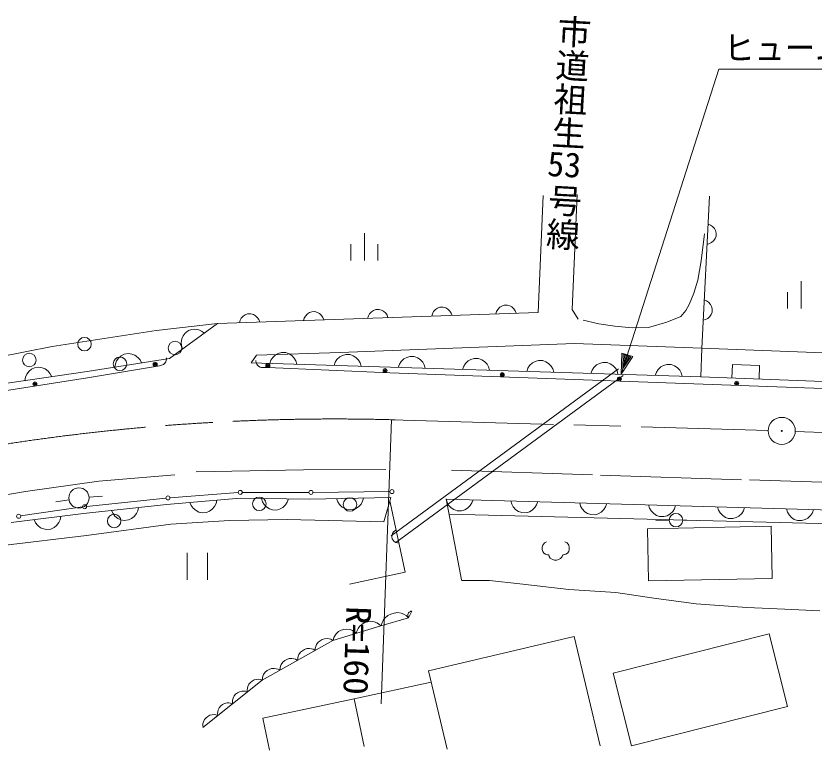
# Model space of a CAD drawing. Units: millimetres, scale not verified. Extents: x 40000 to 680000, y 20000 to 380000.
# Drawn here: x 112546 to 171618, y 257189 to 311478 of the extents above; entities that cross this region are included whole.
import ezdxf
from ezdxf.enums import TextEntityAlignment as Align

# ---------------------------------------------------------------- set-up
doc = ezdxf.new("R2010")
doc.units = ezdxf.units.MM
doc.header["$LTSCALE"] = 1000
doc.linetypes.add('CHAIN', pattern=[18.5, 12, -1.5, 3.5, -1.5])
for name, color, linetype, lineweight in [('M-BGD', 7, 'Continuous', 13), ('M-BMK', 2, 'CHAIN', 13), ('M-BMK-SRVR', 3, 'Continuous', 13), ('M-STR-HTXT', 7, 'Continuous', 13), ('M-STR-STRC', 7, 'Continuous', 13)]:
    doc.layers.add(name, color=color, linetype=linetype, lineweight=lineweight)
doc.layers.add('M-BMK-HTXT', color=7, linetype='Continuous')
doc.styles.add('@ＭＳ ゴシック', font='')
doc.styles.add('ＭＳ ゴシック', font='')
doc.styles.get('@ＭＳ ゴシック').set_extended_font_data('@MS Gothic')
doc.styles.get('ＭＳ ゴシック').set_extended_font_data('MS Gothic')

msp = doc.modelspace()

# ---------------------------------------------------------------- linework, layer by layer
at = {"layer": 'M-BGD'}
for p, q in [((151190, 289550), (151577, 298208)), ((154093, 298273), (153706, 289759)), ((163303, 286920), (163884, 298144)), ((163954, 296018), (163777, 296087)), ((164099, 295920), (163954, 296018)), ((138341, 295403), (138341, 293403)), ((164241, 295762), (164099, 295920)), ((164323, 295608), (164241, 295762)), ((164374, 295425), (164323, 295608)), ((164362, 295185), (164374, 295425)), ((164037, 294722), (164195, 294864)), ((164195, 294864), (164292, 295009)), ((164292, 295009), (164362, 295185)), ((137341, 294603), (137341, 293403)), ((139341, 294603), (139341, 293403)), ((163700, 294589), (163883, 294639)), ((163883, 294639), (164037, 294722)), ((170656, 291855), (170656, 289855)), ((169656, 291055), (169656, 289855)), ((148676, 290094), (148498, 290028)), ((148916, 290102), (148676, 290094)), ((149098, 290048), (148916, 290102)), ((149251, 289964), (149098, 290048)), ((163664, 290406), (163487, 290475)), ((163809, 290308), (163664, 290406)), ((163951, 290151), (163809, 290308)), ((164033, 289996), (163951, 290151)), ((151190, 289550), (127463, 288732)), ((134262, 289537), (134115, 289442)), ((134440, 289603), (134262, 289537)), ((134679, 289611), (134440, 289603)), ((134861, 289558), (134679, 289611)), ((135014, 289473), (134861, 289558)), ((135169, 289328), (135014, 289473)), ((138860, 289605), (138716, 289450)), ((139007, 289701), (138860, 289605)), ((139185, 289767), (139007, 289701)), ((139425, 289775), (139185, 289767)), ((139607, 289721), (139425, 289775)), ((139760, 289636), (139607, 289721)), ((139915, 289492), (139760, 289636)), ((140010, 289345), (139915, 289492)), ((143376, 289461), (143323, 289279)), ((143461, 289614), (143376, 289461)), ((143606, 289769), (143461, 289614)), ((143753, 289864), (143606, 289769)), ((143931, 289930), (143753, 289864)), ((144170, 289939), (143931, 289930)), ((144352, 289885), (144170, 289939)), ((144505, 289800), (144352, 289885)), ((144660, 289655), (144505, 289800)), ((144756, 289508), (144660, 289655)), ((144822, 289331), (144756, 289508)), ((148122, 289625), (148068, 289443)), ((148207, 289778), (148122, 289625)), ((148351, 289933), (148207, 289778)), ((148498, 290028), (148351, 289933)), ((149406, 289819), (149251, 289964)), ((149501, 289672), (149406, 289819)), ((149567, 289494), (149501, 289672)), ((153706, 289759), (154157, 289049)), ((164002, 289397), (164071, 289574)), ((164084, 289814), (164033, 289996)), ((164071, 289574), (164084, 289814)), ((129140, 288970), (129086, 288788)), ((129225, 289123), (129140, 288970)), ((129369, 289278), (129225, 289123)), ((129516, 289373), (129369, 289278)), ((129694, 289440), (129516, 289373)), ((129934, 289448), (129694, 289440)), ((130116, 289394), (129934, 289448)), ((130269, 289309), (130116, 289394)), ((130424, 289165), (130269, 289309)), ((130519, 289018), (130424, 289165)), ((130585, 288840), (130519, 289018)), ((133885, 289134), (133832, 288952)), ((133970, 289287), (133885, 289134)), ((134115, 289442), (133970, 289287)), ((135265, 289181), (135169, 289328)), ((135331, 289003), (135265, 289181)), ((138631, 289297), (138577, 289115)), ((138716, 289450), (138631, 289297)), ((140076, 289167), (140010, 289345)), ((163410, 288977), (163592, 289028)), ((163592, 289028), (163747, 289110)), ((163747, 289110), (163904, 289252)), ((163904, 289252), (164002, 289397)), ((122922, 288216), (127463, 288732)), ((127463, 288732), (123903, 286152)), ((125561, 288292), (125319, 288216)), ((125793, 288313), (125561, 288292)), ((126072, 288268), (125793, 288313)), ((115234, 287029), (122922, 288216)), ((124913, 287823), (124821, 287608)), ((125060, 288029), (124913, 287823)), ((125319, 288216), (125060, 288029)), ((126287, 288176), (126072, 288268)), ((126493, 288029), (126287, 288176)), ((124821, 287608), (124777, 287329)), ((124777, 287329), (124797, 287097)), ((124797, 287097), (124873, 286855)), ((136535, 286598), (153886, 287243)), ((153886, 287243), (163303, 286920)), ((108164, 285636), (115234, 287029)), ((120883, 286517), (120567, 286466)), ((121132, 286476), (120883, 286517)), ((130343, 286404), (136535, 286598)), ((131957, 286522), (131754, 286409)), ((132200, 286595), (131957, 286522)), ((132519, 286585), (132200, 286595)), ((132757, 286497), (132519, 286585)), ((163303, 286920), (163239, 284792)), ((163239, 284792), (163303, 286920)), ((163303, 286920), (176526, 286404)), ((123903, 286152), (117814, 285172)), ((119998, 285969), (119912, 285753)), ((120164, 286198), (119998, 285969)), ((120342, 286349), (120164, 286198)), ((120567, 286466), (120342, 286349)), ((121349, 286389), (121132, 286476)), ((121578, 286224), (121349, 286389)), ((121728, 286045), (121578, 286224)), ((121845, 285821), (121728, 286045)), ((123673, 286003), (123631, 285895)), ((123693, 286128), (123673, 286003)), ((123680, 286207), (123693, 286128)), ((129956, 285824), (130343, 286404)), ((130302, 285950), (130305, 286010)), ((130318, 285849), (130302, 285950)), ((131421, 286019), (131334, 285781)), ((131547, 286215), (131421, 286019)), ((131754, 286409), (131547, 286215)), ((132953, 286371), (132757, 286497)), ((133147, 286165), (132953, 286371)), ((133260, 285962), (133147, 286165)), ((133333, 285719), (133260, 285962)), ((136302, 286067), (136176, 285871)), ((136508, 286261), (136302, 286067)), ((136712, 286375), (136508, 286261)), ((136954, 286447), (136712, 286375)), ((137274, 286437), (136954, 286447)), ((137511, 286350), (137274, 286437)), ((137708, 286224), (137511, 286350)), ((137901, 286018), (137708, 286224)), ((138015, 285814), (137901, 286018)), ((141057, 285920), (140931, 285724)), ((141263, 286114), (141057, 285920)), ((141466, 286227), (141263, 286114)), ((141709, 286300), (141466, 286227)), ((142029, 286290), (141709, 286300)), ((142266, 286203), (142029, 286290)), ((142462, 286076), (142266, 286203)), ((142656, 285870), (142462, 286076)), ((146018, 285966), (145811, 285773)), ((146221, 286080), (146018, 285966)), ((146463, 286152), (146221, 286080)), ((146783, 286143), (146463, 286152)), ((147021, 286055), (146783, 286143)), ((147217, 285929), (147021, 286055)), ((147411, 285723), (147217, 285929)), ((150976, 285933), (150772, 285819)), ((151218, 286005), (150976, 285933)), ((151538, 285995), (151218, 286005)), ((151775, 285908), (151538, 285995)), ((151972, 285782), (151775, 285908)), ((113698, 285352), (113517, 285205)), ((113924, 285465), (113698, 285352)), ((114241, 285510), (113924, 285465)), ((114490, 285465), (114241, 285510)), ((114705, 285374), (114490, 285465)), ((114931, 285205), (114705, 285374)), ((122874, 285566), (117843, 284727)), ((119912, 285753), (119871, 285503)), ((123170, 285615), (122874, 285566)), ((123328, 285642), (123170, 285615)), ((123460, 285704), (123328, 285642)), ((123548, 285780), (123460, 285704)), ((123631, 285895), (123548, 285780)), ((163239, 284792), (129956, 285824)), ((130373, 285727), (130318, 285849)), ((130429, 285644), (130373, 285727)), ((130507, 285581), (130429, 285644)), ((130624, 285516), (130507, 285581)), ((130723, 285491), (130624, 285516)), ((130883, 285485), (130723, 285491)), ((131183, 285472), (130883, 285485)), ((140213, 285085), (131183, 285472)), ((136176, 285871), (136089, 285634)), ((138088, 285572), (138015, 285814)), ((140311, 273025), (157134, 285381)), ((140931, 285724), (140843, 285486)), ((142770, 285667), (142656, 285870)), ((142842, 285424), (142770, 285667)), ((145685, 285576), (145598, 285339)), ((145811, 285773), (145685, 285576)), ((147524, 285519), (147411, 285723)), ((147597, 285277), (147524, 285519)), ((150440, 285429), (150353, 285192)), ((150566, 285625), (150440, 285429)), ((150772, 285819), (150566, 285625)), ((152165, 285576), (151972, 285782)), ((152279, 285372), (152165, 285576)), ((152352, 285130), (152279, 285372)), ((155321, 285478), (155195, 285281)), ((155527, 285671), (155321, 285478)), ((155730, 285785), (155527, 285671)), ((155973, 285858), (155730, 285785)), ((156293, 285848), (155973, 285858)), ((156530, 285760), (156293, 285848)), ((156726, 285634), (156530, 285760)), ((156920, 285428), (156726, 285634)), ((157034, 285224), (156920, 285428)), ((160075, 285330), (159949, 285134)), ((160281, 285524), (160075, 285330)), ((160485, 285638), (160281, 285524)), ((160727, 285710), (160485, 285638)), ((161047, 285700), (160727, 285710)), ((161285, 285613), (161047, 285700)), ((161481, 285487), (161285, 285613)), ((161675, 285281), (161481, 285487)), ((165584, 285701), (165545, 284702)), ((167583, 285623), (165584, 285701)), ((167544, 284624), (167583, 285623)), ((117843, 284727), (110555, 283566)), ((117814, 285172), (110589, 284140)), ((113257, 284763), (113212, 284514)), ((113347, 284978), (113257, 284763)), ((113517, 285205), (113347, 284978)), ((115078, 285023), (114931, 285205)), ((115192, 284797), (115078, 285023)), ((226622, 281989), (140213, 285085)), ((140667, 272541), (157489, 284898)), ((155195, 285281), (155107, 285044)), ((157106, 284982), (157034, 285224)), ((159949, 285134), (159862, 284897)), ((161788, 285077), (161675, 285281)), ((161861, 284835), (161788, 285077)), ((176461, 284276), (163239, 284792)), ((117959, 275888), (118957, 275963)), ((123945, 275843), (128996, 276231)), ((129295, 276243), (134227, 276243)), ((134527, 276244), (140224, 276300)), ((116472, 275704), (115487, 275534)), ((117549, 274682), (123687, 275357)), ((117772, 275200), (123647, 275816)), ((123687, 275357), (129150, 275808)), ((125422, 275500), (125521, 275268)), ((127252, 275210), (127355, 275419)), ((127355, 275419), (127415, 275665)), ((129150, 275808), (134275, 275752)), ((130712, 275791), (130790, 275550)), ((130790, 275550), (130908, 275349)), ((130908, 275349), (131105, 275146)), ((132305, 275133), (132507, 275331)), ((132507, 275331), (132630, 275530)), ((132630, 275530), (132712, 275769)), ((134275, 275752), (140284, 275864)), ((136280, 275789), (136364, 275551)), ((136364, 275551), (136488, 275353)), ((136488, 275353), (136691, 275157)), ((137891, 275179), (138087, 275383)), ((138087, 275383), (138204, 275585)), ((138204, 275585), (138279, 275827)), ((140284, 275864), (139777, 274062)), ((140227, 275611), (141361, 270344)), ((144379, 275777), (145522, 269764)), ((144382, 275754), (208852, 273893)), ((144382, 275754), (144455, 275512)), ((144455, 275512), (144569, 275308)), ((144569, 275308), (144764, 275103)), ((146169, 275262), (146294, 275459)), ((146294, 275459), (146381, 275696)), ((149167, 275616), (149240, 275374)), ((149240, 275374), (149355, 275170)), ((150954, 275124), (151080, 275320)), ((151080, 275320), (151167, 275558)), ((154270, 275468), (154343, 275226)), ((156183, 275173), (156270, 275411)), ((159373, 275321), (159447, 275079)), ((112892, 274501), (117475, 275163)), ((119624, 274910), (119730, 274680)), ((121461, 274670), (121559, 274882)), ((121559, 274882), (121612, 275129)), ((125521, 275268), (125657, 275078)), ((125657, 275078), (125873, 274895)), ((125873, 274895), (126082, 274792)), ((126082, 274792), (126328, 274732)), ((126328, 274732), (126647, 274759)), ((126647, 274759), (126880, 274858)), ((126880, 274858), (127069, 274994)), ((127069, 274994), (127252, 275210)), ((131105, 275146), (131304, 275024)), ((131304, 275024), (131543, 274942)), ((131543, 274942), (131863, 274938)), ((131863, 274938), (132104, 275015)), ((132104, 275015), (132305, 275133)), ((136691, 275157), (136894, 275041)), ((136894, 275041), (137135, 274965)), ((137135, 274965), (137455, 274971)), ((137455, 274971), (137694, 275055)), ((137694, 275055), (137891, 275179)), ((144764, 275103), (144960, 274977)), ((144960, 274977), (145198, 274890)), ((145198, 274890), (145517, 274881)), ((145517, 274881), (145760, 274954)), ((145760, 274954), (145963, 275068)), ((145963, 275068), (146169, 275262)), ((149355, 275170), (149549, 274965)), ((149549, 274965), (149745, 274839)), ((149745, 274839), (149983, 274752)), ((149983, 274752), (150303, 274743)), ((150303, 274743), (150545, 274816)), ((150545, 274816), (150748, 274930)), ((150748, 274930), (150954, 275124)), ((154343, 275226), (154458, 275023)), ((154458, 275023), (154652, 274817)), ((154652, 274817), (154848, 274691)), ((154848, 274691), (155086, 274605)), ((155648, 274668), (155851, 274783)), ((155851, 274783), (156057, 274977)), ((156057, 274977), (156183, 275173)), ((159447, 275079), (159561, 274876)), ((159561, 274876), (159755, 274670)), ((160954, 274635), (161160, 274829)), ((161160, 274829), (161286, 275026)), ((161286, 275026), (161373, 275263)), ((164477, 275174), (164550, 274932)), ((164550, 274932), (164664, 274728)), ((164664, 274728), (164858, 274523)), ((166263, 274682), (166389, 274879)), ((166389, 274879), (166476, 275116)), ((169580, 275027), (169653, 274784)), ((169653, 274784), (169767, 274581)), ((171366, 274535), (171492, 274731)), ((171492, 274731), (171579, 274969)), ((112199, 274006), (117549, 274682)), ((113881, 274218), (113991, 273990)), ((115722, 274007), (115816, 274221)), ((115816, 274221), (115866, 274469)), ((119730, 274680), (119871, 274495)), ((119871, 274495), (120092, 274318)), ((120092, 274318), (120303, 274220)), ((120303, 274220), (120551, 274167)), ((120551, 274167), (120869, 274202)), ((120869, 274202), (121099, 274308)), ((121099, 274308), (121284, 274449)), ((121284, 274449), (121461, 274670)), ((128345, 274175), (124008, 273893)), ((132625, 274231), (128345, 274175)), ((139777, 274062), (132625, 274231)), ((185424, 273612), (144594, 274642)), ((155086, 274605), (155406, 274595)), ((155406, 274595), (155648, 274668)), ((159755, 274670), (159951, 274544)), ((160900, 274182), (159900, 274171)), ((159951, 274544), (160189, 274457)), ((160189, 274457), (160509, 274448)), ((160509, 274448), (160751, 274521)), ((160751, 274521), (160954, 274635)), ((161899, 274177), (162899, 274156)), ((164858, 274523), (165054, 274397)), ((165054, 274397), (165292, 274310)), ((165292, 274310), (165612, 274301)), ((165612, 274301), (165854, 274374)), ((165854, 274374), (166057, 274488)), ((166057, 274488), (166263, 274682)), ((169767, 274581), (169961, 274375)), ((169961, 274375), (170157, 274250)), ((170157, 274250), (170395, 274163)), ((170395, 274163), (170715, 274154)), ((170715, 274154), (170957, 274227)), ((170957, 274227), (171160, 274341)), ((171160, 274341), (171366, 274535)), ((113991, 273990), (114135, 273807)), ((114135, 273807), (114359, 273633)), ((114359, 273633), (114572, 273539)), ((114572, 273539), (114820, 273490)), ((114820, 273490), (115138, 273530)), ((115138, 273530), (115366, 273640)), ((115366, 273640), (115549, 273784)), ((115549, 273784), (115722, 274007)), ((124008, 273893), (117757, 273048)), ((159293, 273552), (168435, 273745)), ((159374, 269690), (159293, 273552)), ((168435, 273745), (168517, 269883)), ((117757, 273048), (111562, 272316)), ((140381, 273093), (140367, 272967)), ((140367, 272967), (140401, 272811)), ((140418, 273203), (140381, 273093)), ((140495, 273322), (140418, 273203)), ((140580, 273402), (140495, 273322)), ((140689, 273466), (140580, 273402)), ((140401, 272811), (140465, 272702)), ((140465, 272702), (140545, 272617)), ((140545, 272617), (140663, 272540)), ((140663, 272540), (140774, 272503)), ((140774, 272503), (140900, 272489)), ((151536, 272348), (151496, 272188)), ((151656, 272508), (151536, 272348)), ((151816, 272588), (151656, 272508)), ((153336, 272508), (153176, 272588)), ((153456, 272348), (153336, 272508)), ((153496, 272188), (153456, 272348)), ((125210, 271780), (125210, 269780)), ((126730, 269780), (126730, 271780)), ((151496, 272188), (151496, 272028)), ((151496, 272028), (151536, 271868)), ((151536, 271868), (151616, 271748)), ((151616, 271748), (151736, 271668)), ((153256, 271668), (153376, 271748)), ((153376, 271748), (153456, 271868)), ((153456, 271868), (153496, 272028)), ((153496, 272028), (153496, 272188)), ((151736, 271668), (151896, 271628)), ((151896, 271628), (151976, 271628)), ((151976, 271628), (152016, 271508)), ((152016, 271508), (152096, 271388)), ((152096, 271388), (152256, 271268)), ((152256, 271268), (152416, 271228)), ((152416, 271228), (152576, 271228)), ((152576, 271228), (152696, 271268)), ((152696, 271268), (152856, 271348)), ((152856, 271348), (152936, 271428)), ((152936, 271428), (152976, 271508)), ((152976, 271508), (153016, 271628)), ((153016, 271628), (153096, 271628)), ((153096, 271628), (153256, 271668)), ((141361, 270344), (137227, 269445)), ((147596, 269718), (145529, 269718)), ((149830, 269482), (147596, 269718)), ((153475, 269071), (149830, 269482)), ((168517, 269883), (159374, 269690)), ((156944, 268836), (153475, 269071)), ((159765, 268424), (156944, 268836)), ((162881, 268013), (159765, 268424)), ((166644, 267719), (162881, 268013)), ((169465, 267601), (166644, 267719)), ((172052, 267484), (169465, 267601)), ((140062, 267138), (139856, 266946)), ((140292, 267249), (140062, 267138)), ((140534, 267320), (140292, 267249)), ((140787, 267351), (140534, 267320)), ((141064, 267301), (140787, 267351)), ((141261, 267228), (141064, 267301)), ((141418, 267143), (141261, 267228)), ((141598, 266977), (141418, 267143)), ((141579, 267274), (141561, 267216)), ((141561, 267216), (141561, 267149)), ((141561, 267149), (141570, 267100)), ((141570, 267100), (141583, 267060)), ((141606, 267328), (141579, 267274)), ((141583, 267060), (141615, 267011)), ((141838, 267458), (141598, 266977)), ((141641, 267377), (141606, 267328)), ((141695, 267418), (141641, 267377)), ((141740, 267440), (141695, 267418)), ((141780, 267453), (141740, 267440)), ((141838, 267458), (141780, 267453)), ((138163, 266507), (137978, 266332)), ((138370, 266610), (138163, 266507)), ((138588, 266677), (138370, 266610)), ((138817, 266707), (138588, 266677)), ((139068, 266664), (138817, 266707)), ((139247, 266600), (139068, 266664)), ((139389, 266524), (139247, 266600)), ((139554, 266376), (139389, 266524)), ((141598, 266977), (139554, 266376)), ((139645, 266621), (139583, 266384)), ((139730, 266778), (139645, 266621)), ((139856, 266946), (139730, 266778)), ((139554, 266376), (136006, 265293)), ((136419, 265946), (136243, 265780)), ((136615, 266043), (136419, 265946)), ((136821, 266107), (136615, 266043)), ((137038, 266135), (136821, 266107)), ((137276, 266095), (137038, 266135)), ((137446, 266034), (137276, 266095)), ((137581, 265962), (137446, 266034)), ((137736, 265821), (137581, 265962)), ((137790, 266036), (137736, 265821)), ((137866, 266178), (137790, 266036)), ((137978, 266332), (137866, 266178)), ((136006, 265293), (130776, 262347)), ((135054, 265273), (134912, 265159)), ((135211, 265362), (135054, 265273)), ((135382, 265424), (135211, 265362)), ((135583, 265434), (135382, 265424)), ((135732, 265414), (135583, 265434)), ((135854, 265380), (135732, 265414)), ((136006, 265293), (135854, 265380)), ((136065, 265500), (136015, 265296)), ((136137, 265634), (136065, 265500)), ((136243, 265780), (136137, 265634)), ((143086, 263048), (153871, 265596)), ((153871, 265596), (155784, 257497)), ((156750, 262880), (168297, 265775)), ((168297, 265775), (169646, 260397)), ((134075, 264688), (133904, 264625)), ((134276, 264698), (134075, 264688)), ((134425, 264678), (134276, 264698)), ((134547, 264644), (134425, 264678)), ((134700, 264557), (134547, 264644)), ((134704, 264732), (134700, 264557)), ((134739, 264855), (134704, 264732)), ((134799, 264992), (134739, 264855)), ((134912, 265159), (134799, 264992)), ((133432, 264119), (133397, 263996)), ((133492, 264256), (133432, 264119)), ((133605, 264423), (133492, 264256)), ((133747, 264537), (133605, 264423)), ((133904, 264625), (133747, 264537)), ((132185, 263520), (132125, 263383)), ((132298, 263687), (132185, 263520)), ((132440, 263801), (132298, 263687)), ((132597, 263889), (132440, 263801)), ((132768, 263952), (132597, 263889)), ((132969, 263961), (132768, 263952)), ((133118, 263942), (132969, 263961)), ((133241, 263908), (133118, 263942)), ((133393, 263821), (133241, 263908)), ((133397, 263996), (133393, 263821)), ((130991, 262950), (130878, 262784)), ((131133, 263065), (130991, 262950)), ((131290, 263153), (131133, 263065)), ((131461, 263215), (131290, 263153)), ((131662, 263225), (131461, 263215)), ((131811, 263206), (131662, 263225)), ((131934, 263172), (131811, 263206)), ((132086, 263085), (131934, 263172)), ((132090, 263260), (132086, 263085)), ((132125, 263383), (132090, 263260)), ((144457, 257246), (143086, 263048)), ((158098, 257502), (156750, 262880)), ((130776, 262347), (126387, 258860)), ((130032, 262293), (129901, 262189)), ((130181, 262376), (130032, 262293)), ((130365, 262414), (130181, 262376)), ((130505, 262418), (130365, 262414)), ((130623, 262405), (130505, 262418)), ((130776, 262347), (130623, 262405)), ((130783, 262524), (130779, 262349)), ((130818, 262646), (130783, 262524)), ((130878, 262784), (130818, 262646)), ((129672, 261756), (129658, 261638)), ((129707, 261892), (129672, 261756)), ((129787, 262062), (129707, 261892)), ((129901, 262189), (129787, 262062)), ((143272, 262197), (137572, 260980)), ((128691, 261191), (128611, 261021)), ((128805, 261318), (128691, 261191)), ((128936, 261422), (128805, 261318)), ((129085, 261505), (128936, 261422)), ((129269, 261544), (129085, 261505)), ((129409, 261547), (129269, 261544)), ((129527, 261534), (129409, 261547)), ((129680, 261477), (129527, 261534)), ((129658, 261638), (129680, 261477)), ((127840, 260551), (127709, 260447)), ((127989, 260634), (127840, 260551)), ((128173, 260673), (127989, 260634)), ((128313, 260677), (128173, 260673)), ((128431, 260663), (128313, 260677)), ((128584, 260606), (128431, 260663)), ((128576, 260886), (128562, 260768)), ((128562, 260768), (128584, 260606)), ((128611, 261021), (128576, 260886)), ((137572, 260980), (130810, 259538)), ((138322, 257462), (137572, 260980)), ((127480, 260015), (127466, 259897)), ((127515, 260150), (127480, 260015)), ((127594, 260320), (127515, 260150)), ((127709, 260447), (127594, 260320)), ((169646, 260397), (158098, 257502)), ((126498, 259449), (126419, 259279)), ((126612, 259576), (126498, 259449)), ((126744, 259680), (126612, 259576)), ((126893, 259763), (126744, 259680)), ((127077, 259802), (126893, 259763)), ((127217, 259806), (127077, 259802)), ((127335, 259792), (127217, 259806)), ((127488, 259735), (127335, 259792)), ((127466, 259897), (127488, 259735)), ((130810, 259538), (131311, 257189)), ((126384, 259144), (126370, 259026)), ((126370, 259026), (126391, 258864)), ((126419, 259279), (126384, 259144))]:
    msp.add_line(p, q, dxfattribs=at)
msp.add_lwpolyline([(154534, 288985), (155700, 288698), (156878, 288534), (158168, 288410), (159372, 288435), (160717, 288834), (161758, 289243), (162136, 289703), (162367, 290133), (162731, 290976), (163010, 291935), (163271, 293376), (163479, 295164), (163500, 295370)], dxfattribs=at)
for centre, radius in [((117616, 287202), 500), ((124318, 286917), 500), ((113538, 286032), 500), ((120240, 285748), 500), ((122850, 285714), 150), ((122850, 285714), 90), ((122850, 285714), 30), ((131189, 285622), 150), ((131189, 285622), 90), ((131189, 285622), 30), ((139863, 285250), 150), ((139863, 285250), 90), ((139863, 285250), 30), ((148538, 284937), 150), ((148538, 284937), 90), ((148538, 284937), 30), ((157215, 284626), 150), ((113952, 284259), 150), ((113952, 284259), 90), ((113952, 284259), 30), ((157215, 284626), 90), ((157215, 284626), 30), ((165891, 284315), 150), ((165891, 284315), 90), ((165891, 284315), 30), ((117211, 275831), 750), ((123796, 275831), 150), ((129145, 276243), 150), ((130556, 275395), 500), ((134377, 276243), 150), ((140374, 276302), 150), ((117623, 275185), 150), ((137264, 275350), 500), ((161400, 274187), 500), ((112744, 274479), 150), ((119814, 274125), 500)]:
    msp.add_circle(centre, radius, dxfattribs=at)
at = {"layer": 'M-BMK'}
for p, q in [((140336, 281618), (168229, 280821)), ((170228, 280752), (251345, 277481))]:
    msp.add_line(p, q, dxfattribs=at)
msp.add_arc((136110, 121674), 160000, 88.39035, 108.8761, dxfattribs=at)
at = {"layer": 'M-BMK-SRVR'}
for radius in [1000, 40]:
    msp.add_circle((169229, 280793), radius, dxfattribs=at)
at = {"layer": 'M-STR-HTXT'}
for p, q in [((157338, 284995), (164571, 307538)), ((164571, 307538), (190695, 307538)), ((157338, 284995), (157396, 286551)), ((157396, 286551), (158196, 286295)), ((158196, 286295), (157338, 284995)), ((157466, 285395), (157492, 286458)), ((158063, 286274), (157466, 285395)), ((157492, 286458), (158063, 286274)), ((157539, 285623), (157588, 286364)), ((157931, 286254), (157539, 285623)), ((157588, 286364), (157931, 286254)), ((157649, 285966), (157684, 286270)), ((157798, 286233), (157649, 285966)), ((157684, 286270), (157798, 286233)), ((139580, 260594), (140336, 281618))]:
    msp.add_line(p, q, dxfattribs=at)
at = {"layer": 'M-STR-STRC'}
for p, q in [((133828, 277912), (125881, 277756)), ((139925, 277934), (133828, 277912)), ((155223, 277538), (144790, 277888)), ((113261, 276302), (118669, 277066)), ((118669, 277066), (124313, 277536)), ((166242, 277184), (155823, 277523)), ((180941, 276704), (166840, 277167)), ((107734, 275361), (113261, 276302))]:
    msp.add_line(p, q, dxfattribs=at)

# ---------------------------------------------------------------- texts
at = {"layer": 'M-BMK-HTXT'}
for s, rotation, style, p in [('市道祖生\u3000号線', 266.822, '@ＭＳ ゴシック', (152454, 311643)), ('53', 356.822, 'ＭＳ ゴシック', (151807, 299103))]:
    msp.add_text(s, height=1833, rotation=rotation, dxfattribs=dict(at, style=style)).set_placement(p, align=Align.BOTTOM_LEFT)
at = {"layer": 'M-STR-HTXT', "style": 'ＭＳ ゴシック', "width": 0.9}
msp.add_text('ヒューム管φ600 L=21.0', height=1833, dxfattribs=at).set_placement((164955, 307655), align=Align.BOTTOM_LEFT)
at = {"layer": 'M-STR-HTXT', "style": 'ＭＳ ゴシック', "width": 1.05}
msp.add_text('R=160', height=1833, rotation=267.9, dxfattribs=at).set_placement((136464, 267867), align=Align.BOTTOM_LEFT)

doc.saveas('drawing.dxf')
